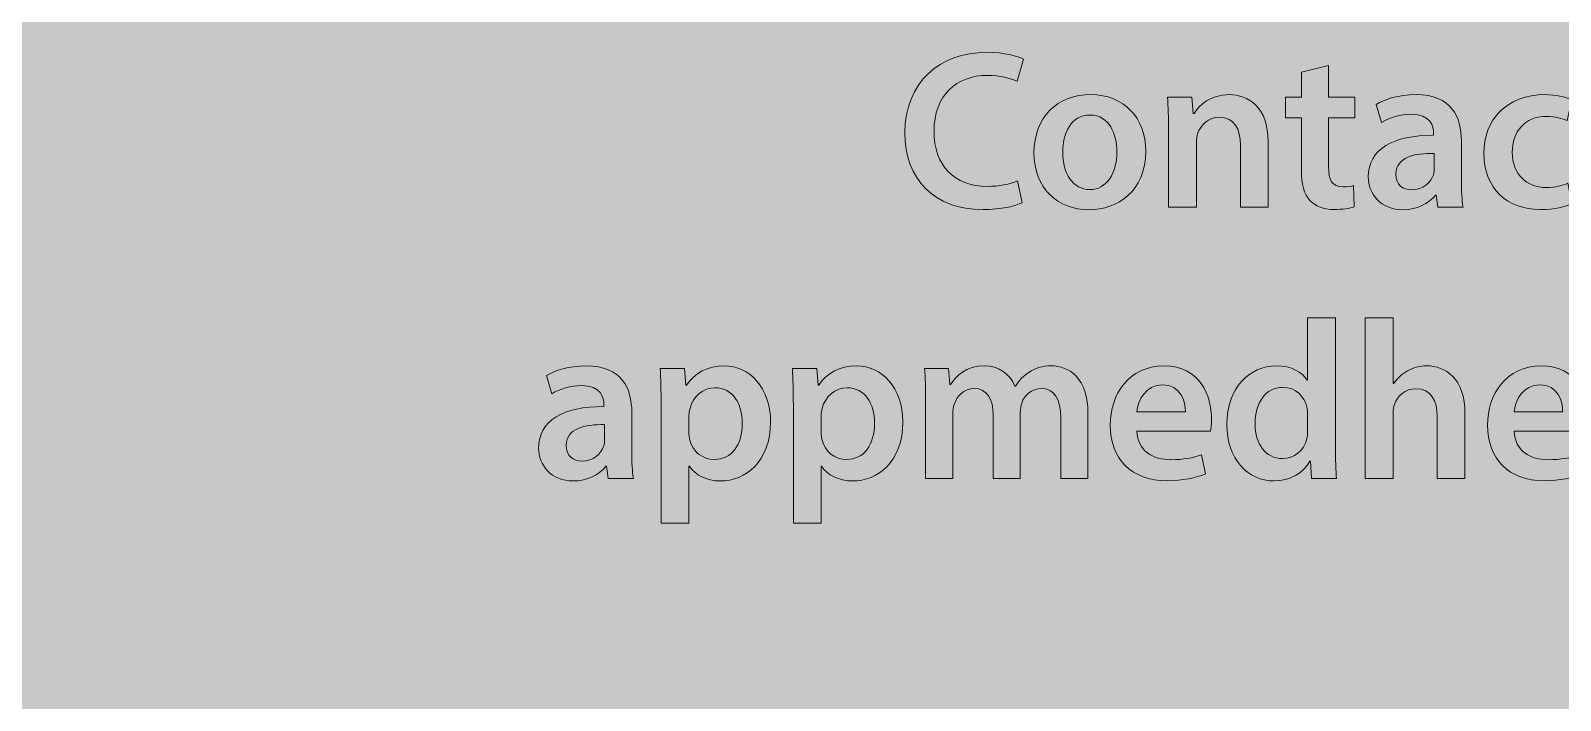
# Model space of a CAD drawing. Header units: inches. Extents: x -507 to 1392, y -754 to 68.
# Drawn here: x 33.11 to 80.48, y -452.77 to -432.03 of the extents above; entities that cross this region are included whole.
import ezdxf

# ---------------------------------------------------------------- set-up
doc = ezdxf.new("R2010")
doc.units = ezdxf.units.IN
doc.header["$MEASUREMENT"] = 0
doc.layers.add('back', color=7, linetype='Continuous')
doc.layers.add('Front', color=7, linetype='Continuous')
picture_1 = doc.add_image_def('image1.png', size_in_pixel=(3301, 2181))
picture_2 = doc.add_image_def('image10.png', size_in_pixel=(3013, 3012))

# ---------------------------------------------------------------- blocks, each defined once
blk = doc.blocks.new('block 3')
at = {"layer": 'Front', "true_color": 0x326699}
h = blk.add_hatch(color=165, dxfattribs=at)
h.dxf.hatch_style = 2
h.paths.add_polyline_path([(-211, -462.1), (-211, 61.249), (581, 61.249), (581, -462.1)])
h = blk.add_hatch(color=165, dxfattribs=at)
h.dxf.hatch_style = 2
h.paths.add_polyline_path([(-13, -462.1), (-13, 61.249), (185, 61.249), (185, -462.1)])
at = {"layer": 'Front'}
image = blk.add_image(picture_1, insert=(-211, -462.191), size_in_units=(792.24, 523.44), dxfattribs=at)
blk = doc.blocks.new('block 186')
at = {"layer": 'back', "true_color": 0xf1f1f2}
h = blk.add_hatch(color=7, dxfattribs=at)
h.dxf.hatch_style = 2
edge = h.paths.add_edge_path()
edge.add_spline(control_points=[(63.812, -437.36), (63.608, -437.465), (63.16, -437.57), (62.593, -437.57), (61.094, -437.57), (60.184, -436.632), (60.184, -435.195), (60.184, -433.641), (61.262, -432.702), (62.705, -432.702), (63.272, -432.702), (63.679, -432.821), (63.854, -432.912), (63.854, -432.912), (63.665, -433.599), (63.665, -433.599), (63.44, -433.501), (63.132, -433.417), (62.74, -433.417), (61.781, -433.417), (61.087, -434.02), (61.087, -435.153), (61.087, -436.19), (61.697, -436.855), (62.733, -436.855), (63.083, -436.855), (63.448, -436.785), (63.672, -436.681), (63.672, -436.681), (63.812, -437.36), (63.812, -437.36)], knot_values=[0, 0, 0, 0, 1, 1, 1, 2, 2, 2, 3, 3, 3, 4, 4, 4, 5, 5, 5, 6, 6, 6, 7, 7, 7, 8, 8, 8, 9, 9, 9, 10, 10, 10, 10], degree=3, periodic=1)
h = blk.add_hatch(color=7, dxfattribs=at)
h.dxf.hatch_style = 2
edge = h.paths.add_edge_path()
edge.add_spline(control_points=[(73.302, -433.115), (73.302, -433.115), (73.302, -434.089), (73.302, -434.089), (73.302, -434.089), (74.122, -434.089), (74.122, -434.089), (74.122, -434.089), (74.122, -434.733), (74.122, -434.733), (74.122, -434.733), (73.302, -434.733), (73.302, -434.733), (73.302, -434.733), (73.302, -436.239), (73.302, -436.239), (73.302, -436.652), (73.415, -436.87), (73.744, -436.87), (73.891, -436.87), (74.003, -436.849), (74.08, -436.828), (74.08, -436.828), (74.094, -437.486), (74.094, -437.486), (73.968, -437.535), (73.744, -437.57), (73.47, -437.57), (73.155, -437.57), (72.889, -437.465), (72.728, -437.29), (72.546, -437.094), (72.462, -436.785), (72.462, -436.337), (72.462, -436.337), (72.462, -434.733), (72.462, -434.733), (72.462, -434.733), (71.972, -434.733), (71.972, -434.733), (71.972, -434.733), (71.972, -434.089), (71.972, -434.089), (71.972, -434.089), (72.462, -434.089), (72.462, -434.089), (72.462, -434.089), (72.462, -433.318), (72.462, -433.318), (72.462, -433.318), (73.302, -433.115), (73.302, -433.115)], knot_values=[0, 0, 0, 0, 1, 1, 1, 2, 2, 2, 3, 3, 3, 4, 4, 4, 5, 5, 5, 6, 6, 6, 7, 7, 7, 8, 8, 8, 9, 9, 9, 10, 10, 10, 11, 11, 11, 12, 12, 12, 13, 13, 13, 14, 14, 14, 15, 15, 15, 16, 16, 16, 17, 17, 17, 17], degree=3, periodic=1)
h = blk.add_hatch(color=7, dxfattribs=at)
h.dxf.hatch_style = 2
edge = h.paths.add_edge_path()
edge.add_spline(control_points=[(67.641, -435.763), (67.641, -437.017), (66.758, -437.577), (65.89, -437.577), (64.923, -437.577), (64.181, -436.912), (64.181, -435.819), (64.181, -434.698), (64.916, -434.012), (65.946, -434.012), (66.961, -434.012), (67.641, -434.727), (67.641, -435.763)], knot_values=[0, 0, 0, 0, 1, 1, 1, 2, 2, 2, 3, 3, 3, 4, 4, 4, 4], degree=3, periodic=1)
edge = h.paths.add_edge_path()
edge.add_spline(control_points=[(65.07, -435.798), (65.07, -436.456), (65.393, -436.954), (65.917, -436.954), (66.408, -436.954), (66.751, -436.471), (66.751, -435.784), (66.751, -435.252), (66.513, -434.643), (65.925, -434.643), (65.315, -434.643), (65.07, -435.23), (65.07, -435.798)], knot_values=[0, 0, 0, 0, 1, 1, 1, 2, 2, 2, 3, 3, 3, 4, 4, 4, 4], degree=3, periodic=1)
h = blk.add_hatch(color=7, dxfattribs=at)
h.dxf.hatch_style = 2
edge = h.paths.add_edge_path()
edge.add_spline(control_points=[(68.346, -435.104), (68.346, -434.713), (68.339, -434.384), (68.318, -434.089), (68.318, -434.089), (69.074, -434.089), (69.074, -434.089), (69.074, -434.089), (69.116, -434.601), (69.116, -434.601), (69.116, -434.601), (69.138, -434.601), (69.138, -434.601), (69.285, -434.334), (69.656, -434.012), (70.223, -434.012), (70.818, -434.012), (71.435, -434.397), (71.435, -435.476), (71.435, -435.476), (71.435, -437.5), (71.435, -437.5), (71.435, -437.5), (70.573, -437.5), (70.573, -437.5), (70.573, -437.5), (70.573, -435.574), (70.573, -435.574), (70.573, -435.084), (70.391, -434.713), (69.922, -434.713), (69.579, -434.713), (69.341, -434.958), (69.25, -435.217), (69.222, -435.294), (69.214, -435.398), (69.214, -435.497), (69.214, -435.497), (69.214, -437.5), (69.214, -437.5), (69.214, -437.5), (68.346, -437.5), (68.346, -437.5), (68.346, -437.5), (68.346, -435.104), (68.346, -435.104)], knot_values=[0, 0, 0, 0, 1, 1, 1, 2, 2, 2, 3, 3, 3, 4, 4, 4, 5, 5, 5, 6, 6, 6, 7, 7, 7, 8, 8, 8, 9, 9, 9, 10, 10, 10, 11, 11, 11, 12, 12, 12, 13, 13, 13, 14, 14, 14, 15, 15, 15, 15], degree=3, periodic=1)
h = blk.add_hatch(color=7, dxfattribs=at)
h.dxf.hatch_style = 2
edge = h.paths.add_edge_path()
edge.add_spline(control_points=[(76.691, -437.5), (76.691, -437.5), (76.635, -437.122), (76.635, -437.122), (76.635, -437.122), (76.614, -437.122), (76.614, -437.122), (76.404, -437.388), (76.046, -437.577), (75.605, -437.577), (74.919, -437.577), (74.534, -437.08), (74.534, -436.562), (74.534, -435.7), (75.297, -435.266), (76.558, -435.272), (76.558, -435.272), (76.558, -435.217), (76.558, -435.217), (76.558, -434.992), (76.467, -434.621), (75.864, -434.621), (75.528, -434.621), (75.178, -434.727), (74.947, -434.874), (74.947, -434.874), (74.779, -434.313), (74.779, -434.313), (75.031, -434.159), (75.472, -434.012), (76.012, -434.012), (77.104, -434.012), (77.419, -434.705), (77.419, -435.448), (77.419, -435.448), (77.419, -436.681), (77.419, -436.681), (77.419, -436.988), (77.433, -437.29), (77.468, -437.5), (77.468, -437.5), (76.691, -437.5), (76.691, -437.5)], knot_values=[0, 0, 0, 0, 1, 1, 1, 2, 2, 2, 3, 3, 3, 4, 4, 4, 5, 5, 5, 6, 6, 6, 7, 7, 7, 8, 8, 8, 9, 9, 9, 10, 10, 10, 11, 11, 11, 12, 12, 12, 13, 13, 13, 14, 14, 14, 14], degree=3, periodic=1)
edge = h.paths.add_edge_path()
edge.add_spline(control_points=[(76.579, -435.833), (75.969, -435.819), (75.388, -435.952), (75.388, -436.471), (75.388, -436.807), (75.605, -436.961), (75.878, -436.961), (76.222, -436.961), (76.474, -436.736), (76.551, -436.491), (76.572, -436.429), (76.579, -436.358), (76.579, -436.303), (76.579, -436.303), (76.579, -435.833), (76.579, -435.833)], knot_values=[0, 0, 0, 0, 1, 1, 1, 2, 2, 2, 3, 3, 3, 4, 4, 4, 5, 5, 5, 5], degree=3, periodic=1)
h = blk.add_hatch(color=7, dxfattribs=at)
h.dxf.hatch_style = 2
edge = h.paths.add_edge_path()
edge.add_spline(control_points=[(80.835, -437.395), (80.653, -437.479), (80.296, -437.57), (79.869, -437.57), (78.804, -437.57), (78.111, -436.891), (78.111, -435.833), (78.111, -434.811), (78.811, -434.012), (80.009, -434.012), (80.324, -434.012), (80.646, -434.082), (80.842, -434.173), (80.842, -434.173), (80.688, -434.817), (80.688, -434.817), (80.548, -434.755), (80.345, -434.685), (80.037, -434.685), (79.378, -434.685), (78.986, -435.168), (78.993, -435.791), (78.993, -436.491), (79.449, -436.891), (80.037, -436.891), (80.338, -436.891), (80.548, -436.828), (80.716, -436.758), (80.716, -436.758), (80.835, -437.395), (80.835, -437.395)], knot_values=[0, 0, 0, 0, 1, 1, 1, 2, 2, 2, 3, 3, 3, 4, 4, 4, 5, 5, 5, 6, 6, 6, 7, 7, 7, 8, 8, 8, 9, 9, 9, 10, 10, 10, 10], degree=3, periodic=1)
h = blk.add_hatch(color=7, dxfattribs=at)
h.dxf.hatch_style = 2
edge = h.paths.add_edge_path()
edge.add_spline(control_points=[(73.518, -440.928), (73.518, -440.928), (73.518, -444.94), (73.518, -444.94), (73.518, -445.291), (73.532, -445.669), (73.545, -445.9), (73.545, -445.9), (72.775, -445.9), (72.775, -445.9), (72.775, -445.9), (72.74, -445.361), (72.74, -445.361), (72.74, -445.361), (72.726, -445.361), (72.726, -445.361), (72.523, -445.739), (72.11, -445.978), (71.613, -445.978), (70.8, -445.978), (70.156, -445.284), (70.156, -444.233), (70.149, -443.092), (70.863, -442.412), (71.683, -442.412), (72.152, -442.412), (72.488, -442.608), (72.642, -442.86), (72.642, -442.86), (72.656, -442.86), (72.656, -442.86), (72.656, -442.86), (72.656, -440.928), (72.656, -440.928), (72.656, -440.928), (73.518, -440.928), (73.518, -440.928)], knot_values=[0, 0, 0, 0, 1, 1, 1, 2, 2, 2, 3, 3, 3, 4, 4, 4, 5, 5, 5, 6, 6, 6, 7, 7, 7, 8, 8, 8, 9, 9, 9, 10, 10, 10, 11, 11, 11, 12, 12, 12, 12], degree=3, periodic=1)
edge = h.paths.add_edge_path()
edge.add_spline(control_points=[(72.656, -443.911), (72.656, -443.841), (72.649, -443.757), (72.635, -443.688), (72.558, -443.351), (72.285, -443.078), (71.893, -443.078), (71.339, -443.078), (71.031, -443.568), (71.031, -444.205), (71.031, -444.829), (71.339, -445.284), (71.886, -445.284), (72.236, -445.284), (72.544, -445.046), (72.628, -444.675), (72.649, -444.598), (72.656, -444.514), (72.656, -444.423), (72.656, -444.423), (72.656, -443.911), (72.656, -443.911)], knot_values=[0, 0, 0, 0, 1, 1, 1, 2, 2, 2, 3, 3, 3, 4, 4, 4, 5, 5, 5, 6, 6, 6, 7, 7, 7, 7], degree=3, periodic=1)
h = blk.add_hatch(color=7, dxfattribs=at)
h.dxf.hatch_style = 2
edge = h.paths.add_edge_path()
edge.add_spline(control_points=[(74.44, -440.928), (74.44, -440.928), (75.308, -440.928), (75.308, -440.928), (75.308, -440.928), (75.308, -442.959), (75.308, -442.959), (75.308, -442.959), (75.322, -442.959), (75.322, -442.959), (75.427, -442.798), (75.567, -442.665), (75.75, -442.566), (75.917, -442.469), (76.121, -442.412), (76.338, -442.412), (76.919, -442.412), (77.528, -442.798), (77.528, -443.891), (77.528, -443.891), (77.528, -445.9), (77.528, -445.9), (77.528, -445.9), (76.667, -445.9), (76.667, -445.9), (76.667, -445.9), (76.667, -443.988), (76.667, -443.988), (76.667, -443.491), (76.485, -443.12), (76.009, -443.12), (75.672, -443.12), (75.435, -443.344), (75.343, -443.604), (75.315, -443.673), (75.308, -443.765), (75.308, -443.862), (75.308, -443.862), (75.308, -445.9), (75.308, -445.9), (75.308, -445.9), (74.44, -445.9), (74.44, -445.9), (74.44, -445.9), (74.44, -440.928), (74.44, -440.928)], knot_values=[0, 0, 0, 0, 1, 1, 1, 2, 2, 2, 3, 3, 3, 4, 4, 4, 5, 5, 5, 6, 6, 6, 7, 7, 7, 8, 8, 8, 9, 9, 9, 10, 10, 10, 11, 11, 11, 12, 12, 12, 13, 13, 13, 14, 14, 14, 15, 15, 15, 15], degree=3, periodic=1)
h = blk.add_hatch(color=7, dxfattribs=at)
h.dxf.hatch_style = 2
edge = h.paths.add_edge_path()
edge.add_spline(control_points=[(50.998, -445.9), (50.998, -445.9), (50.942, -445.522), (50.942, -445.522), (50.942, -445.522), (50.921, -445.522), (50.921, -445.522), (50.711, -445.788), (50.354, -445.978), (49.913, -445.978), (49.226, -445.978), (48.841, -445.48), (48.841, -444.962), (48.841, -444.101), (49.604, -443.666), (50.865, -443.673), (50.865, -443.673), (50.865, -443.617), (50.865, -443.617), (50.865, -443.393), (50.774, -443.021), (50.171, -443.021), (49.835, -443.021), (49.485, -443.127), (49.254, -443.274), (49.254, -443.274), (49.086, -442.714), (49.086, -442.714), (49.338, -442.56), (49.779, -442.412), (50.319, -442.412), (51.411, -442.412), (51.727, -443.105), (51.727, -443.849), (51.727, -443.849), (51.727, -445.081), (51.727, -445.081), (51.727, -445.389), (51.74, -445.69), (51.775, -445.9), (51.775, -445.9), (50.998, -445.9), (50.998, -445.9)], knot_values=[0, 0, 0, 0, 1, 1, 1, 2, 2, 2, 3, 3, 3, 4, 4, 4, 5, 5, 5, 6, 6, 6, 7, 7, 7, 8, 8, 8, 9, 9, 9, 10, 10, 10, 11, 11, 11, 12, 12, 12, 13, 13, 13, 14, 14, 14, 14], degree=3, periodic=1)
edge = h.paths.add_edge_path()
edge.add_spline(control_points=[(50.886, -444.233), (50.276, -444.22), (49.695, -444.353), (49.695, -444.871), (49.695, -445.207), (49.913, -445.361), (50.186, -445.361), (50.529, -445.361), (50.781, -445.137), (50.858, -444.892), (50.879, -444.829), (50.886, -444.759), (50.886, -444.703), (50.886, -444.703), (50.886, -444.233), (50.886, -444.233)], knot_values=[0, 0, 0, 0, 1, 1, 1, 2, 2, 2, 3, 3, 3, 4, 4, 4, 5, 5, 5, 5], degree=3, periodic=1)
h = blk.add_hatch(color=7, dxfattribs=at)
h.dxf.hatch_style = 2
edge = h.paths.add_edge_path()
edge.add_spline(control_points=[(52.635, -443.624), (52.635, -443.176), (52.621, -442.812), (52.607, -442.489), (52.607, -442.489), (53.363, -442.489), (53.363, -442.489), (53.363, -442.489), (53.405, -443.015), (53.405, -443.015), (53.405, -443.015), (53.419, -443.015), (53.419, -443.015), (53.672, -442.63), (54.071, -442.412), (54.589, -442.412), (55.374, -442.412), (56.025, -443.085), (56.025, -444.149), (56.025, -445.382), (55.248, -445.978), (54.47, -445.978), (54.043, -445.978), (53.686, -445.795), (53.511, -445.522), (53.511, -445.522), (53.497, -445.522), (53.497, -445.522), (53.497, -445.522), (53.497, -447.287), (53.497, -447.287), (53.497, -447.287), (52.635, -447.287), (52.635, -447.287), (52.635, -447.287), (52.635, -443.624), (52.635, -443.624)], knot_values=[0, 0, 0, 0, 1, 1, 1, 2, 2, 2, 3, 3, 3, 4, 4, 4, 5, 5, 5, 6, 6, 6, 7, 7, 7, 8, 8, 8, 9, 9, 9, 10, 10, 10, 11, 11, 11, 12, 12, 12, 12], degree=3, periodic=1)
edge = h.paths.add_edge_path()
edge.add_spline(control_points=[(53.497, -444.472), (53.497, -444.556), (53.503, -444.633), (53.524, -444.71), (53.608, -445.06), (53.917, -445.312), (54.281, -445.312), (54.827, -445.312), (55.149, -444.856), (55.149, -444.185), (55.149, -443.582), (54.855, -443.092), (54.302, -443.092), (53.945, -443.092), (53.616, -443.351), (53.532, -443.729), (53.511, -443.799), (53.497, -443.876), (53.497, -443.946), (53.497, -443.946), (53.497, -444.472), (53.497, -444.472)], knot_values=[0, 0, 0, 0, 1, 1, 1, 2, 2, 2, 3, 3, 3, 4, 4, 4, 5, 5, 5, 6, 6, 6, 7, 7, 7, 7], degree=3, periodic=1)
h = blk.add_hatch(color=7, dxfattribs=at)
h.dxf.hatch_style = 2
edge = h.paths.add_edge_path()
edge.add_spline(control_points=[(56.73, -443.624), (56.73, -443.176), (56.716, -442.812), (56.702, -442.489), (56.702, -442.489), (57.458, -442.489), (57.458, -442.489), (57.458, -442.489), (57.5, -443.015), (57.5, -443.015), (57.5, -443.015), (57.514, -443.015), (57.514, -443.015), (57.767, -442.63), (58.166, -442.412), (58.684, -442.412), (59.468, -442.412), (60.12, -443.085), (60.12, -444.149), (60.12, -445.382), (59.342, -445.978), (58.565, -445.978), (58.138, -445.978), (57.78, -445.795), (57.605, -445.522), (57.605, -445.522), (57.591, -445.522), (57.591, -445.522), (57.591, -445.522), (57.591, -447.287), (57.591, -447.287), (57.591, -447.287), (56.73, -447.287), (56.73, -447.287), (56.73, -447.287), (56.73, -443.624), (56.73, -443.624)], knot_values=[0, 0, 0, 0, 1, 1, 1, 2, 2, 2, 3, 3, 3, 4, 4, 4, 5, 5, 5, 6, 6, 6, 7, 7, 7, 8, 8, 8, 9, 9, 9, 10, 10, 10, 11, 11, 11, 12, 12, 12, 12], degree=3, periodic=1)
edge = h.paths.add_edge_path()
edge.add_spline(control_points=[(57.591, -444.472), (57.591, -444.556), (57.598, -444.633), (57.619, -444.71), (57.703, -445.06), (58.012, -445.312), (58.375, -445.312), (58.922, -445.312), (59.244, -444.856), (59.244, -444.185), (59.244, -443.582), (58.95, -443.092), (58.396, -443.092), (58.04, -443.092), (57.71, -443.351), (57.626, -443.729), (57.605, -443.799), (57.591, -443.876), (57.591, -443.946), (57.591, -443.946), (57.591, -444.472), (57.591, -444.472)], knot_values=[0, 0, 0, 0, 1, 1, 1, 2, 2, 2, 3, 3, 3, 4, 4, 4, 5, 5, 5, 6, 6, 6, 7, 7, 7, 7], degree=3, periodic=1)
h = blk.add_hatch(color=7, dxfattribs=at)
h.dxf.hatch_style = 2
edge = h.paths.add_edge_path()
edge.add_spline(control_points=[(60.825, -443.505), (60.825, -443.113), (60.817, -442.784), (60.796, -442.489), (60.796, -442.489), (61.539, -442.489), (61.539, -442.489), (61.539, -442.489), (61.574, -442.994), (61.574, -442.994), (61.574, -442.994), (61.595, -442.994), (61.595, -442.994), (61.763, -442.728), (62.071, -442.412), (62.646, -442.412), (63.094, -442.412), (63.444, -442.665), (63.591, -443.043), (63.591, -443.043), (63.605, -443.043), (63.605, -443.043), (63.724, -442.854), (63.864, -442.714), (64.025, -442.615), (64.214, -442.482), (64.432, -442.412), (64.711, -442.412), (65.279, -442.412), (65.854, -442.798), (65.854, -443.891), (65.854, -443.891), (65.854, -445.9), (65.854, -445.9), (65.854, -445.9), (65.013, -445.9), (65.013, -445.9), (65.013, -445.9), (65.013, -444.017), (65.013, -444.017), (65.013, -443.449), (64.817, -443.113), (64.403, -443.113), (64.109, -443.113), (63.892, -443.323), (63.801, -443.568), (63.78, -443.652), (63.759, -443.757), (63.759, -443.855), (63.759, -443.855), (63.759, -445.9), (63.759, -445.9), (63.759, -445.9), (62.918, -445.9), (62.918, -445.9), (62.918, -445.9), (62.918, -443.926), (62.918, -443.926), (62.918, -443.449), (62.729, -443.113), (62.331, -443.113), (62.008, -443.113), (61.791, -443.365), (61.714, -443.604), (61.679, -443.688), (61.665, -443.785), (61.665, -443.883), (61.665, -443.883), (61.665, -445.9), (61.665, -445.9), (61.665, -445.9), (60.825, -445.9), (60.825, -445.9), (60.825, -445.9), (60.825, -443.505), (60.825, -443.505)], knot_values=[0, 0, 0, 0, 1, 1, 1, 2, 2, 2, 3, 3, 3, 4, 4, 4, 5, 5, 5, 6, 6, 6, 7, 7, 7, 8, 8, 8, 9, 9, 9, 10, 10, 10, 11, 11, 11, 12, 12, 12, 13, 13, 13, 14, 14, 14, 15, 15, 15, 16, 16, 16, 17, 17, 17, 18, 18, 18, 19, 19, 19, 20, 20, 20, 21, 21, 21, 22, 22, 22, 23, 23, 23, 24, 24, 24, 25, 25, 25, 25], degree=3, periodic=1)
h = blk.add_hatch(color=7, dxfattribs=at)
h.dxf.hatch_style = 2
edge = h.paths.add_edge_path()
edge.add_spline(control_points=[(67.37, -444.437), (67.391, -445.053), (67.874, -445.319), (68.42, -445.319), (68.82, -445.319), (69.107, -445.263), (69.366, -445.165), (69.366, -445.165), (69.492, -445.761), (69.492, -445.761), (69.198, -445.879), (68.792, -445.971), (68.301, -445.971), (67.195, -445.971), (66.543, -445.291), (66.543, -444.247), (66.543, -443.302), (67.118, -442.412), (68.21, -442.412), (69.317, -442.412), (69.681, -443.323), (69.681, -444.072), (69.681, -444.233), (69.667, -444.359), (69.653, -444.437), (69.653, -444.437), (67.37, -444.437), (67.37, -444.437)], knot_values=[0, 0, 0, 0, 1, 1, 1, 2, 2, 2, 3, 3, 3, 4, 4, 4, 5, 5, 5, 6, 6, 6, 7, 7, 7, 8, 8, 8, 9, 9, 9, 9], degree=3, periodic=1)
edge = h.paths.add_edge_path()
edge.add_spline(control_points=[(68.869, -443.834), (68.876, -443.52), (68.736, -443.001), (68.161, -443.001), (67.629, -443.001), (67.405, -443.484), (67.37, -443.834), (67.37, -443.834), (68.869, -443.834), (68.869, -443.834)], knot_values=[0, 0, 0, 0, 1, 1, 1, 2, 2, 2, 3, 3, 3, 3], degree=3, periodic=1)
h = blk.add_hatch(color=7, dxfattribs=at)
h.dxf.hatch_style = 2
edge = h.paths.add_edge_path()
edge.add_spline(control_points=[(79.053, -444.437), (79.074, -445.053), (79.557, -445.319), (80.104, -445.319), (80.503, -445.319), (80.79, -445.263), (81.049, -445.165), (81.049, -445.165), (81.175, -445.761), (81.175, -445.761), (80.881, -445.879), (80.475, -445.971), (79.984, -445.971), (78.878, -445.971), (78.227, -445.291), (78.227, -444.247), (78.227, -443.302), (78.801, -442.412), (79.894, -442.412), (81, -442.412), (81.364, -443.323), (81.364, -444.072), (81.364, -444.233), (81.35, -444.359), (81.336, -444.437), (81.336, -444.437), (79.053, -444.437), (79.053, -444.437)], knot_values=[0, 0, 0, 0, 1, 1, 1, 2, 2, 2, 3, 3, 3, 4, 4, 4, 5, 5, 5, 6, 6, 6, 7, 7, 7, 8, 8, 8, 9, 9, 9, 9], degree=3, periodic=1)
edge = h.paths.add_edge_path()
edge.add_spline(control_points=[(80.552, -443.834), (80.559, -443.52), (80.419, -443.001), (79.844, -443.001), (79.312, -443.001), (79.088, -443.484), (79.053, -443.834), (79.053, -443.834), (80.552, -443.834), (80.552, -443.834)], knot_values=[0, 0, 0, 0, 1, 1, 1, 2, 2, 2, 3, 3, 3, 3], degree=3, periodic=1)
at = {"layer": 'back', "lineweight": 0}
for points, knots in [([(63.812, -437.36), (63.608, -437.465), (63.16, -437.57), (62.593, -437.57), (61.094, -437.57), (60.184, -436.632), (60.184, -435.195), (60.184, -433.641), (61.262, -432.702), (62.705, -432.702), (63.272, -432.702), (63.679, -432.821), (63.854, -432.912), (63.854, -432.912), (63.665, -433.599), (63.665, -433.599), (63.44, -433.501), (63.132, -433.417), (62.74, -433.417), (61.781, -433.417), (61.087, -434.02), (61.087, -435.153), (61.087, -436.19), (61.697, -436.855), (62.733, -436.855), (63.083, -436.855), (63.448, -436.785), (63.672, -436.681), (63.672, -436.681), (63.812, -437.36), (63.812, -437.36)], [0, 0, 0, 0, 1, 1, 1, 2, 2, 2, 3, 3, 3, 4, 4, 4, 5, 5, 5, 6, 6, 6, 7, 7, 7, 8, 8, 8, 9, 9, 9, 10, 10, 10, 10]), ([(73.302, -433.115), (73.302, -433.115), (73.302, -434.089), (73.302, -434.089), (73.302, -434.089), (74.122, -434.089), (74.122, -434.089), (74.122, -434.089), (74.122, -434.733), (74.122, -434.733), (74.122, -434.733), (73.302, -434.733), (73.302, -434.733), (73.302, -434.733), (73.302, -436.239), (73.302, -436.239), (73.302, -436.652), (73.415, -436.87), (73.744, -436.87), (73.891, -436.87), (74.003, -436.849), (74.08, -436.828), (74.08, -436.828), (74.094, -437.486), (74.094, -437.486), (73.968, -437.535), (73.744, -437.57), (73.47, -437.57), (73.155, -437.57), (72.889, -437.465), (72.728, -437.29), (72.546, -437.094), (72.462, -436.785), (72.462, -436.337), (72.462, -436.337), (72.462, -434.733), (72.462, -434.733), (72.462, -434.733), (71.972, -434.733), (71.972, -434.733), (71.972, -434.733), (71.972, -434.089), (71.972, -434.089), (71.972, -434.089), (72.462, -434.089), (72.462, -434.089), (72.462, -434.089), (72.462, -433.318), (72.462, -433.318), (72.462, -433.318), (73.302, -433.115), (73.302, -433.115)], [0, 0, 0, 0, 1, 1, 1, 2, 2, 2, 3, 3, 3, 4, 4, 4, 5, 5, 5, 6, 6, 6, 7, 7, 7, 8, 8, 8, 9, 9, 9, 10, 10, 10, 11, 11, 11, 12, 12, 12, 13, 13, 13, 14, 14, 14, 15, 15, 15, 16, 16, 16, 17, 17, 17, 17]), ([(67.641, -435.763), (67.641, -437.017), (66.758, -437.577), (65.89, -437.577), (64.923, -437.577), (64.181, -436.912), (64.181, -435.819), (64.181, -434.698), (64.916, -434.012), (65.946, -434.012), (66.961, -434.012), (67.641, -434.727), (67.641, -435.763)], [0, 0, 0, 0, 1, 1, 1, 2, 2, 2, 3, 3, 3, 4, 4, 4, 4]), ([(68.346, -435.104), (68.346, -434.713), (68.339, -434.384), (68.318, -434.089), (68.318, -434.089), (69.074, -434.089), (69.074, -434.089), (69.074, -434.089), (69.116, -434.601), (69.116, -434.601), (69.116, -434.601), (69.138, -434.601), (69.138, -434.601), (69.285, -434.334), (69.656, -434.012), (70.223, -434.012), (70.818, -434.012), (71.435, -434.397), (71.435, -435.476), (71.435, -435.476), (71.435, -437.5), (71.435, -437.5), (71.435, -437.5), (70.573, -437.5), (70.573, -437.5), (70.573, -437.5), (70.573, -435.574), (70.573, -435.574), (70.573, -435.084), (70.391, -434.713), (69.922, -434.713), (69.579, -434.713), (69.341, -434.958), (69.25, -435.217), (69.222, -435.294), (69.214, -435.398), (69.214, -435.497), (69.214, -435.497), (69.214, -437.5), (69.214, -437.5), (69.214, -437.5), (68.346, -437.5), (68.346, -437.5), (68.346, -437.5), (68.346, -435.104), (68.346, -435.104)], [0, 0, 0, 0, 1, 1, 1, 2, 2, 2, 3, 3, 3, 4, 4, 4, 5, 5, 5, 6, 6, 6, 7, 7, 7, 8, 8, 8, 9, 9, 9, 10, 10, 10, 11, 11, 11, 12, 12, 12, 13, 13, 13, 14, 14, 14, 15, 15, 15, 15]), ([(76.691, -437.5), (76.691, -437.5), (76.635, -437.122), (76.635, -437.122), (76.635, -437.122), (76.614, -437.122), (76.614, -437.122), (76.404, -437.388), (76.046, -437.577), (75.605, -437.577), (74.919, -437.577), (74.534, -437.08), (74.534, -436.562), (74.534, -435.7), (75.297, -435.266), (76.558, -435.272), (76.558, -435.272), (76.558, -435.217), (76.558, -435.217), (76.558, -434.992), (76.467, -434.621), (75.864, -434.621), (75.528, -434.621), (75.178, -434.727), (74.947, -434.874), (74.947, -434.874), (74.779, -434.313), (74.779, -434.313), (75.031, -434.159), (75.472, -434.012), (76.012, -434.012), (77.104, -434.012), (77.419, -434.705), (77.419, -435.448), (77.419, -435.448), (77.419, -436.681), (77.419, -436.681), (77.419, -436.988), (77.433, -437.29), (77.468, -437.5), (77.468, -437.5), (76.691, -437.5), (76.691, -437.5)], [0, 0, 0, 0, 1, 1, 1, 2, 2, 2, 3, 3, 3, 4, 4, 4, 5, 5, 5, 6, 6, 6, 7, 7, 7, 8, 8, 8, 9, 9, 9, 10, 10, 10, 11, 11, 11, 12, 12, 12, 13, 13, 13, 14, 14, 14, 14]), ([(80.835, -437.395), (80.653, -437.479), (80.296, -437.57), (79.869, -437.57), (78.804, -437.57), (78.111, -436.891), (78.111, -435.833), (78.111, -434.811), (78.811, -434.012), (80.009, -434.012), (80.324, -434.012), (80.646, -434.082), (80.842, -434.173), (80.842, -434.173), (80.688, -434.817), (80.688, -434.817), (80.548, -434.755), (80.345, -434.685), (80.037, -434.685), (79.378, -434.685), (78.986, -435.168), (78.993, -435.791), (78.993, -436.491), (79.449, -436.891), (80.037, -436.891), (80.338, -436.891), (80.548, -436.828), (80.716, -436.758), (80.716, -436.758), (80.835, -437.395), (80.835, -437.395)], [0, 0, 0, 0, 1, 1, 1, 2, 2, 2, 3, 3, 3, 4, 4, 4, 5, 5, 5, 6, 6, 6, 7, 7, 7, 8, 8, 8, 9, 9, 9, 10, 10, 10, 10]), ([(65.07, -435.798), (65.07, -436.456), (65.393, -436.954), (65.917, -436.954), (66.408, -436.954), (66.751, -436.471), (66.751, -435.784), (66.751, -435.252), (66.513, -434.643), (65.925, -434.643), (65.315, -434.643), (65.07, -435.23), (65.07, -435.798)], [0, 0, 0, 0, 1, 1, 1, 2, 2, 2, 3, 3, 3, 4, 4, 4, 4]), ([(76.579, -435.833), (75.969, -435.819), (75.388, -435.952), (75.388, -436.471), (75.388, -436.807), (75.605, -436.961), (75.878, -436.961), (76.222, -436.961), (76.474, -436.736), (76.551, -436.491), (76.572, -436.429), (76.579, -436.358), (76.579, -436.303), (76.579, -436.303), (76.579, -435.833), (76.579, -435.833)], [0, 0, 0, 0, 1, 1, 1, 2, 2, 2, 3, 3, 3, 4, 4, 4, 5, 5, 5, 5]), ([(73.518, -440.928), (73.518, -440.928), (73.518, -444.94), (73.518, -444.94), (73.518, -445.291), (73.532, -445.669), (73.545, -445.9), (73.545, -445.9), (72.775, -445.9), (72.775, -445.9), (72.775, -445.9), (72.74, -445.361), (72.74, -445.361), (72.74, -445.361), (72.726, -445.361), (72.726, -445.361), (72.523, -445.739), (72.11, -445.978), (71.613, -445.978), (70.8, -445.978), (70.156, -445.284), (70.156, -444.233), (70.149, -443.092), (70.863, -442.412), (71.683, -442.412), (72.152, -442.412), (72.488, -442.608), (72.642, -442.86), (72.642, -442.86), (72.656, -442.86), (72.656, -442.86), (72.656, -442.86), (72.656, -440.928), (72.656, -440.928), (72.656, -440.928), (73.518, -440.928), (73.518, -440.928)], [0, 0, 0, 0, 1, 1, 1, 2, 2, 2, 3, 3, 3, 4, 4, 4, 5, 5, 5, 6, 6, 6, 7, 7, 7, 8, 8, 8, 9, 9, 9, 10, 10, 10, 11, 11, 11, 12, 12, 12, 12]), ([(74.44, -440.928), (74.44, -440.928), (75.308, -440.928), (75.308, -440.928), (75.308, -440.928), (75.308, -442.959), (75.308, -442.959), (75.308, -442.959), (75.322, -442.959), (75.322, -442.959), (75.427, -442.798), (75.567, -442.665), (75.75, -442.566), (75.917, -442.469), (76.121, -442.412), (76.338, -442.412), (76.919, -442.412), (77.528, -442.798), (77.528, -443.891), (77.528, -443.891), (77.528, -445.9), (77.528, -445.9), (77.528, -445.9), (76.667, -445.9), (76.667, -445.9), (76.667, -445.9), (76.667, -443.988), (76.667, -443.988), (76.667, -443.491), (76.485, -443.12), (76.009, -443.12), (75.672, -443.12), (75.435, -443.344), (75.343, -443.604), (75.315, -443.673), (75.308, -443.765), (75.308, -443.862), (75.308, -443.862), (75.308, -445.9), (75.308, -445.9), (75.308, -445.9), (74.44, -445.9), (74.44, -445.9), (74.44, -445.9), (74.44, -440.928), (74.44, -440.928)], [0, 0, 0, 0, 1, 1, 1, 2, 2, 2, 3, 3, 3, 4, 4, 4, 5, 5, 5, 6, 6, 6, 7, 7, 7, 8, 8, 8, 9, 9, 9, 10, 10, 10, 11, 11, 11, 12, 12, 12, 13, 13, 13, 14, 14, 14, 15, 15, 15, 15]), ([(50.998, -445.9), (50.998, -445.9), (50.942, -445.522), (50.942, -445.522), (50.942, -445.522), (50.921, -445.522), (50.921, -445.522), (50.711, -445.788), (50.354, -445.978), (49.913, -445.978), (49.226, -445.978), (48.841, -445.48), (48.841, -444.962), (48.841, -444.101), (49.604, -443.666), (50.865, -443.673), (50.865, -443.673), (50.865, -443.617), (50.865, -443.617), (50.865, -443.393), (50.774, -443.021), (50.171, -443.021), (49.835, -443.021), (49.485, -443.127), (49.254, -443.274), (49.254, -443.274), (49.086, -442.714), (49.086, -442.714), (49.338, -442.56), (49.779, -442.412), (50.319, -442.412), (51.411, -442.412), (51.727, -443.105), (51.727, -443.849), (51.727, -443.849), (51.727, -445.081), (51.727, -445.081), (51.727, -445.389), (51.74, -445.69), (51.775, -445.9), (51.775, -445.9), (50.998, -445.9), (50.998, -445.9)], [0, 0, 0, 0, 1, 1, 1, 2, 2, 2, 3, 3, 3, 4, 4, 4, 5, 5, 5, 6, 6, 6, 7, 7, 7, 8, 8, 8, 9, 9, 9, 10, 10, 10, 11, 11, 11, 12, 12, 12, 13, 13, 13, 14, 14, 14, 14]), ([(52.635, -443.624), (52.635, -443.176), (52.621, -442.812), (52.607, -442.489), (52.607, -442.489), (53.363, -442.489), (53.363, -442.489), (53.363, -442.489), (53.405, -443.015), (53.405, -443.015), (53.405, -443.015), (53.419, -443.015), (53.419, -443.015), (53.672, -442.63), (54.071, -442.412), (54.589, -442.412), (55.374, -442.412), (56.025, -443.085), (56.025, -444.149), (56.025, -445.382), (55.248, -445.978), (54.47, -445.978), (54.043, -445.978), (53.686, -445.795), (53.511, -445.522), (53.511, -445.522), (53.497, -445.522), (53.497, -445.522), (53.497, -445.522), (53.497, -447.287), (53.497, -447.287), (53.497, -447.287), (52.635, -447.287), (52.635, -447.287), (52.635, -447.287), (52.635, -443.624), (52.635, -443.624)], [0, 0, 0, 0, 1, 1, 1, 2, 2, 2, 3, 3, 3, 4, 4, 4, 5, 5, 5, 6, 6, 6, 7, 7, 7, 8, 8, 8, 9, 9, 9, 10, 10, 10, 11, 11, 11, 12, 12, 12, 12]), ([(56.73, -443.624), (56.73, -443.176), (56.716, -442.812), (56.702, -442.489), (56.702, -442.489), (57.458, -442.489), (57.458, -442.489), (57.458, -442.489), (57.5, -443.015), (57.5, -443.015), (57.5, -443.015), (57.514, -443.015), (57.514, -443.015), (57.767, -442.63), (58.166, -442.412), (58.684, -442.412), (59.468, -442.412), (60.12, -443.085), (60.12, -444.149), (60.12, -445.382), (59.342, -445.978), (58.565, -445.978), (58.138, -445.978), (57.78, -445.795), (57.605, -445.522), (57.605, -445.522), (57.591, -445.522), (57.591, -445.522), (57.591, -445.522), (57.591, -447.287), (57.591, -447.287), (57.591, -447.287), (56.73, -447.287), (56.73, -447.287), (56.73, -447.287), (56.73, -443.624), (56.73, -443.624)], [0, 0, 0, 0, 1, 1, 1, 2, 2, 2, 3, 3, 3, 4, 4, 4, 5, 5, 5, 6, 6, 6, 7, 7, 7, 8, 8, 8, 9, 9, 9, 10, 10, 10, 11, 11, 11, 12, 12, 12, 12]), ([(60.825, -443.505), (60.825, -443.113), (60.817, -442.784), (60.796, -442.489), (60.796, -442.489), (61.539, -442.489), (61.539, -442.489), (61.539, -442.489), (61.574, -442.994), (61.574, -442.994), (61.574, -442.994), (61.595, -442.994), (61.595, -442.994), (61.763, -442.728), (62.071, -442.412), (62.646, -442.412), (63.094, -442.412), (63.444, -442.665), (63.591, -443.043), (63.591, -443.043), (63.605, -443.043), (63.605, -443.043), (63.724, -442.854), (63.864, -442.714), (64.025, -442.615), (64.214, -442.482), (64.432, -442.412), (64.711, -442.412), (65.279, -442.412), (65.854, -442.798), (65.854, -443.891), (65.854, -443.891), (65.854, -445.9), (65.854, -445.9), (65.854, -445.9), (65.013, -445.9), (65.013, -445.9), (65.013, -445.9), (65.013, -444.017), (65.013, -444.017), (65.013, -443.449), (64.817, -443.113), (64.403, -443.113), (64.109, -443.113), (63.892, -443.323), (63.801, -443.568), (63.78, -443.652), (63.759, -443.757), (63.759, -443.855), (63.759, -443.855), (63.759, -445.9), (63.759, -445.9), (63.759, -445.9), (62.918, -445.9), (62.918, -445.9), (62.918, -445.9), (62.918, -443.926), (62.918, -443.926), (62.918, -443.449), (62.729, -443.113), (62.331, -443.113), (62.008, -443.113), (61.791, -443.365), (61.714, -443.604), (61.679, -443.688), (61.665, -443.785), (61.665, -443.883), (61.665, -443.883), (61.665, -445.9), (61.665, -445.9), (61.665, -445.9), (60.825, -445.9), (60.825, -445.9), (60.825, -445.9), (60.825, -443.505), (60.825, -443.505)], [0, 0, 0, 0, 1, 1, 1, 2, 2, 2, 3, 3, 3, 4, 4, 4, 5, 5, 5, 6, 6, 6, 7, 7, 7, 8, 8, 8, 9, 9, 9, 10, 10, 10, 11, 11, 11, 12, 12, 12, 13, 13, 13, 14, 14, 14, 15, 15, 15, 16, 16, 16, 17, 17, 17, 18, 18, 18, 19, 19, 19, 20, 20, 20, 21, 21, 21, 22, 22, 22, 23, 23, 23, 24, 24, 24, 25, 25, 25, 25]), ([(67.37, -444.437), (67.391, -445.053), (67.874, -445.319), (68.42, -445.319), (68.82, -445.319), (69.107, -445.263), (69.366, -445.165), (69.366, -445.165), (69.492, -445.761), (69.492, -445.761), (69.198, -445.879), (68.792, -445.971), (68.301, -445.971), (67.195, -445.971), (66.543, -445.291), (66.543, -444.247), (66.543, -443.302), (67.118, -442.412), (68.21, -442.412), (69.317, -442.412), (69.681, -443.323), (69.681, -444.072), (69.681, -444.233), (69.667, -444.359), (69.653, -444.437), (69.653, -444.437), (67.37, -444.437), (67.37, -444.437)], [0, 0, 0, 0, 1, 1, 1, 2, 2, 2, 3, 3, 3, 4, 4, 4, 5, 5, 5, 6, 6, 6, 7, 7, 7, 8, 8, 8, 9, 9, 9, 9]), ([(79.053, -444.437), (79.074, -445.053), (79.557, -445.319), (80.104, -445.319), (80.503, -445.319), (80.79, -445.263), (81.049, -445.165), (81.049, -445.165), (81.175, -445.761), (81.175, -445.761), (80.881, -445.879), (80.475, -445.971), (79.984, -445.971), (78.878, -445.971), (78.227, -445.291), (78.227, -444.247), (78.227, -443.302), (78.801, -442.412), (79.894, -442.412), (81, -442.412), (81.364, -443.323), (81.364, -444.072), (81.364, -444.233), (81.35, -444.359), (81.336, -444.437), (81.336, -444.437), (79.053, -444.437), (79.053, -444.437)], [0, 0, 0, 0, 1, 1, 1, 2, 2, 2, 3, 3, 3, 4, 4, 4, 5, 5, 5, 6, 6, 6, 7, 7, 7, 8, 8, 8, 9, 9, 9, 9]), ([(53.497, -444.472), (53.497, -444.556), (53.503, -444.633), (53.524, -444.71), (53.608, -445.06), (53.917, -445.312), (54.281, -445.312), (54.827, -445.312), (55.149, -444.856), (55.149, -444.185), (55.149, -443.582), (54.855, -443.092), (54.302, -443.092), (53.945, -443.092), (53.616, -443.351), (53.532, -443.729), (53.511, -443.799), (53.497, -443.876), (53.497, -443.946), (53.497, -443.946), (53.497, -444.472), (53.497, -444.472)], [0, 0, 0, 0, 1, 1, 1, 2, 2, 2, 3, 3, 3, 4, 4, 4, 5, 5, 5, 6, 6, 6, 7, 7, 7, 7]), ([(57.591, -444.472), (57.591, -444.556), (57.598, -444.633), (57.619, -444.71), (57.703, -445.06), (58.012, -445.312), (58.375, -445.312), (58.922, -445.312), (59.244, -444.856), (59.244, -444.185), (59.244, -443.582), (58.95, -443.092), (58.396, -443.092), (58.04, -443.092), (57.71, -443.351), (57.626, -443.729), (57.605, -443.799), (57.591, -443.876), (57.591, -443.946), (57.591, -443.946), (57.591, -444.472), (57.591, -444.472)], [0, 0, 0, 0, 1, 1, 1, 2, 2, 2, 3, 3, 3, 4, 4, 4, 5, 5, 5, 6, 6, 6, 7, 7, 7, 7]), ([(68.869, -443.834), (68.876, -443.52), (68.736, -443.001), (68.161, -443.001), (67.629, -443.001), (67.405, -443.484), (67.37, -443.834), (67.37, -443.834), (68.869, -443.834), (68.869, -443.834)], [0, 0, 0, 0, 1, 1, 1, 2, 2, 2, 3, 3, 3, 3]), ([(72.656, -443.911), (72.656, -443.841), (72.649, -443.757), (72.635, -443.688), (72.558, -443.351), (72.285, -443.078), (71.893, -443.078), (71.339, -443.078), (71.031, -443.568), (71.031, -444.205), (71.031, -444.829), (71.339, -445.284), (71.886, -445.284), (72.236, -445.284), (72.544, -445.046), (72.628, -444.675), (72.649, -444.598), (72.656, -444.514), (72.656, -444.423), (72.656, -444.423), (72.656, -443.911), (72.656, -443.911)], [0, 0, 0, 0, 1, 1, 1, 2, 2, 2, 3, 3, 3, 4, 4, 4, 5, 5, 5, 6, 6, 6, 7, 7, 7, 7]), ([(80.552, -443.834), (80.559, -443.52), (80.419, -443.001), (79.844, -443.001), (79.312, -443.001), (79.088, -443.484), (79.053, -443.834), (79.053, -443.834), (80.552, -443.834), (80.552, -443.834)], [0, 0, 0, 0, 1, 1, 1, 2, 2, 2, 3, 3, 3, 3]), ([(50.886, -444.233), (50.276, -444.22), (49.695, -444.353), (49.695, -444.871), (49.695, -445.207), (49.913, -445.361), (50.186, -445.361), (50.529, -445.361), (50.781, -445.137), (50.858, -444.892), (50.879, -444.829), (50.886, -444.759), (50.886, -444.703), (50.886, -444.703), (50.886, -444.233), (50.886, -444.233)], [0, 0, 0, 0, 1, 1, 1, 2, 2, 2, 3, 3, 3, 4, 4, 4, 5, 5, 5, 5])]:
    blk.add_open_spline(points, degree=3, knots=knots, dxfattribs=at)

msp = doc.modelspace()

# ---------------------------------------------------------------- block references
at = {"layer": 'back'}
msp.add_blockref('block 186', (0, 0), dxfattribs=at)
at = {"layer": 'Front'}
msp.add_blockref('block 3', (0, 0), dxfattribs=at)

# ---------------------------------------------------------------- pictures from other files: only their frames are drawn
image = msp.add_image(picture_2, insert=(-506.916, -754.387), size_in_units=(723.12, 722.88), dxfattribs=at)

doc.saveas('drawing.dxf')
